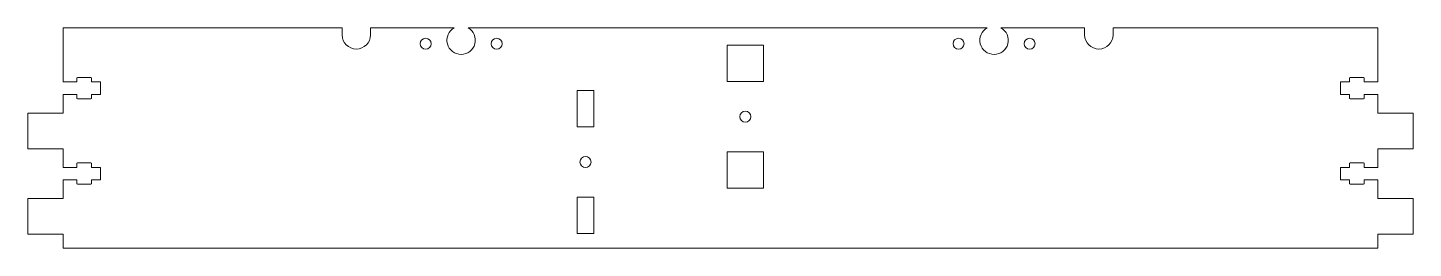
# Model space of a CAD drawing. Header units: millimetres. Extents: x -195 to 195, y -62 to 0.
import ezdxf

# ---------------------------------------------------------------- set-up
doc = ezdxf.new("R2010")
doc.units = ezdxf.units.MM

msp = doc.modelspace()

# ---------------------------------------------------------------- linework, layer by layer
at = {"color": 7, "linetype": 'Continuous', "lineweight": 15}
for p, q in [((-185, 0), (-185, -15.25)), ((-106.5, 0), (-185, 0)), ((-106.5, 0), (-106.5, -2)), ((-98.5, -2), (-98.5, 0)), ((-74.94, 0), (-98.5, 0)), ((75.06, 0), (-71.06, 0)), ((102.5, 0), (78.94, 0)), ((102.5, 0), (102.5, -2)), ((110.5, -2), (110.5, 0)), ((185, 0), (110.5, 0)), ((185, 0), (185, -15.25)), ((12.1, -4.9), (1.9, -4.9)), ((1.9, -4.9), (1.9, -15.1)), ((12.1, -15.1), (12.1, -4.9)), ((-181.2, -15.25), (-185, -15.25)), ((-181.2, -14.25), (-181.2, -15.25)), ((-177.25, -14), (-180.95, -14)), ((-177, -15.25), (-177, -14.25)), ((-174.5, -15.25), (-177, -15.25)), ((-174.5, -18.75), (-174.5, -15.25)), ((1.9, -15.1), (12.1, -15.1)), ((174.5, -15.25), (177, -15.25)), ((174.5, -18.75), (174.5, -15.25)), ((177, -15.25), (177, -14.25)), ((177.25, -14), (180.95, -14)), ((181.2, -14.25), (181.2, -15.25)), ((181.2, -15.25), (185, -15.25)), ((-185, -18.75), (-185, -24)), ((-185, -18.75), (-181.2, -18.75)), ((-181.2, -18.75), (-181.2, -19.75)), ((-177, -19.75), (-177, -18.75)), ((-177, -18.75), (-174.5, -18.75)), ((-35.65, -17.65), (-40.35, -17.65)), ((-40.35, -17.65), (-40.35, -27.85)), ((-35.65, -27.85), (-35.65, -17.65)), ((177, -18.75), (174.5, -18.75)), ((177, -19.75), (177, -18.75)), ((181.2, -18.75), (181.2, -19.75)), ((185, -18.75), (181.2, -18.75)), ((185, -18.75), (185, -24)), ((-180.95, -20), (-177.25, -20)), ((180.95, -20), (177.25, -20)), ((-195, -24), (-195, -34)), ((-185, -24), (-195, -24)), ((185, -24), (195, -24)), ((195, -24), (195, -34)), ((-40.35, -27.85), (-35.65, -27.85)), ((-195, -34), (-185, -34)), ((-185, -34), (-185, -39.25)), ((12.1, -34.9), (1.9, -34.9)), ((1.9, -34.9), (1.9, -45.1)), ((12.1, -45.1), (12.1, -34.9)), ((195, -34), (185, -34)), ((185, -34), (185, -39.25)), ((-181.2, -38.25), (-181.2, -39.25)), ((-177.25, -38), (-180.95, -38)), ((-177, -39.25), (-177, -38.25)), ((177, -39.25), (177, -38.25)), ((177.25, -38), (180.95, -38)), ((181.2, -38.25), (181.2, -39.25)), ((-181.2, -39.25), (-185, -39.25)), ((-185, -42.75), (-185, -48)), ((-185, -42.75), (-181.2, -42.75)), ((-181.2, -42.75), (-181.2, -43.75)), ((-174.5, -39.25), (-177, -39.25)), ((-177, -43.75), (-177, -42.75)), ((-177, -42.75), (-174.5, -42.75)), ((-174.5, -42.75), (-174.5, -39.25)), ((174.5, -39.25), (177, -39.25)), ((174.5, -42.75), (174.5, -39.25)), ((177, -42.75), (174.5, -42.75)), ((177, -43.75), (177, -42.75)), ((181.2, -39.25), (185, -39.25)), ((181.2, -42.75), (181.2, -43.75)), ((185, -42.75), (181.2, -42.75)), ((185, -42.75), (185, -48)), ((-180.95, -44), (-177.25, -44)), ((1.9, -45.1), (12.1, -45.1)), ((180.95, -44), (177.25, -44)), ((-195, -48), (-195, -58)), ((-185, -48), (-195, -48)), ((-35.65, -47.65), (-40.35, -47.65)), ((-40.35, -47.65), (-40.35, -57.85)), ((-35.65, -57.85), (-35.65, -47.65)), ((185, -48), (195, -48)), ((195, -48), (195, -58)), ((-195, -58), (-185, -58)), ((-185, -58), (-185, -62)), ((-40.35, -57.85), (-35.65, -57.85)), ((195, -58), (185, -58)), ((185, -58), (185, -62)), ((-185, -62), (185, -62))]:
    msp.add_line(p, q, dxfattribs=at)
for centre in [(-83, -4.5), (-63, -4.5), (67, -4.5), (87, -4.5), (7, -25), (-38, -37.75)]:
    msp.add_circle(centre, 1.55, dxfattribs=at)
for centre, radius, start, end in [((-102.5, -2), 4, 180, 0), ((-73, -3.5), 4, 118.955, 61.045), ((77, -3.5), 4, 118.955, 61.045), ((106.5, -2), 4, 180, 0), ((-180.95, -14.25), 0.25, 90, 180), ((-177.25, -14.25), 0.25, 0, 90), ((177.25, -14.25), 0.25, 90, 180), ((180.95, -14.25), 0.25, 0, 90), ((-180.95, -19.75), 0.25, 180, 270), ((-177.25, -19.75), 0.25, 270, 0), ((177.25, -19.75), 0.25, 180, 270), ((180.95, -19.75), 0.25, 270, 0), ((-180.95, -38.25), 0.25, 90, 180), ((-177.25, -38.25), 0.25, 0, 90), ((177.25, -38.25), 0.25, 90, 180), ((180.95, -38.25), 0.25, 0, 90), ((-180.95, -43.75), 0.25, 180, 270), ((-177.25, -43.75), 0.25, 270, 0), ((177.25, -43.75), 0.25, 180, 270), ((180.95, -43.75), 0.25, 270, 0)]:
    msp.add_arc(centre, radius, start, end, dxfattribs=at)

doc.saveas('drawing.dxf')
